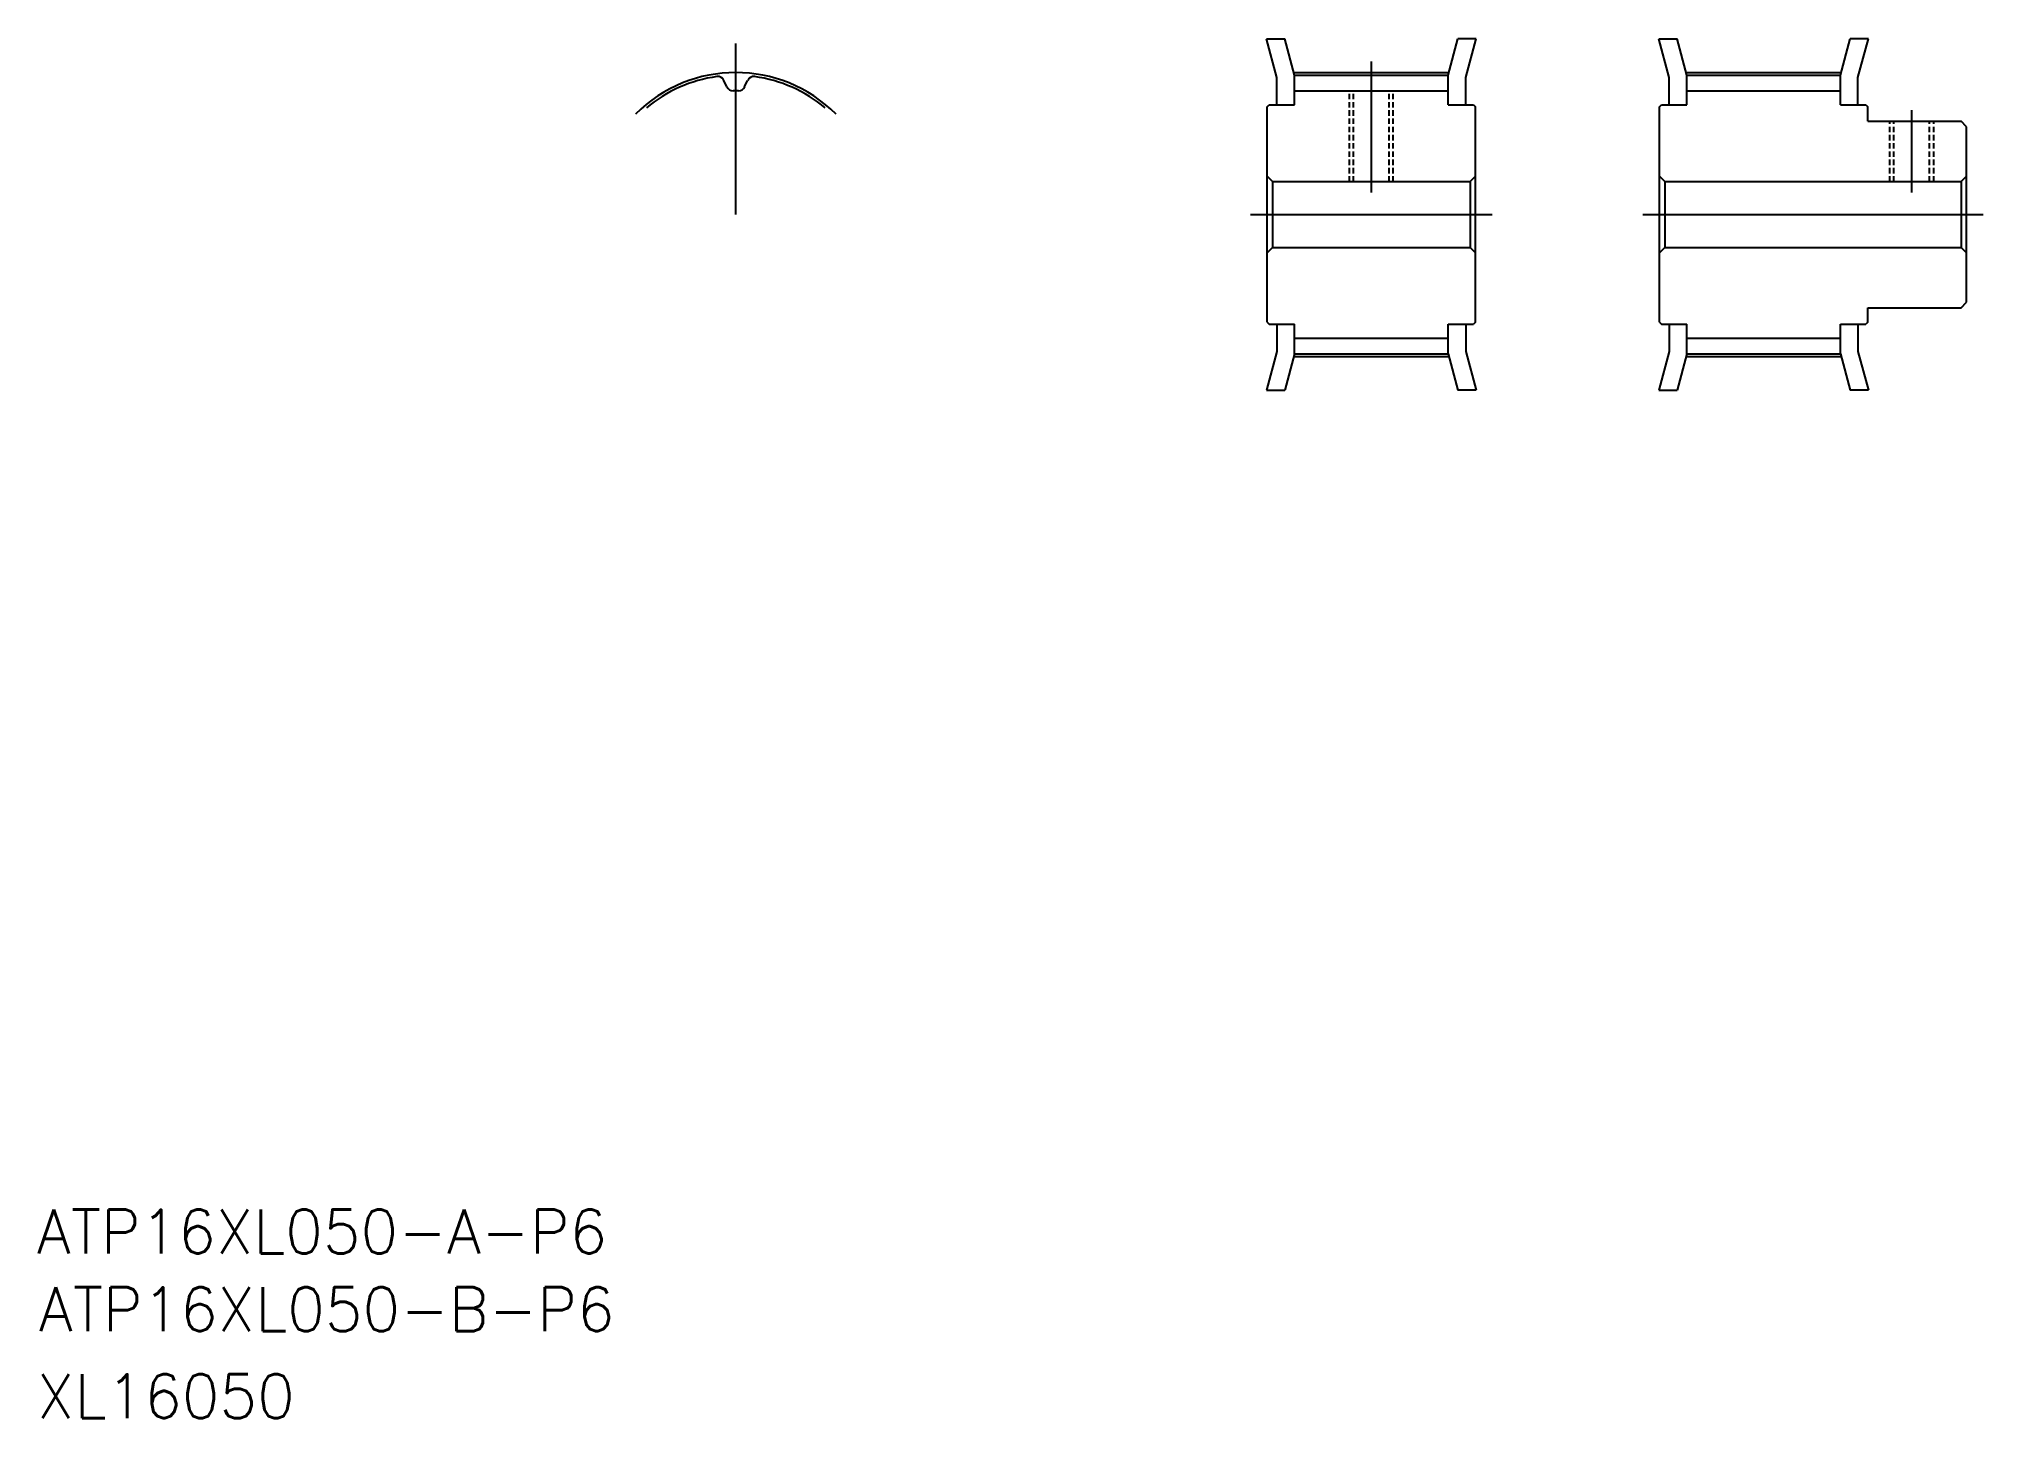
# Model space of a CAD drawing. Extents: x -1 to 176, y 5 to 131.
import ezdxf

# ---------------------------------------------------------------- set-up
doc = ezdxf.new("R2010")
doc.units = 0
doc.linetypes.add('CENTER', pattern=[50.8, 31.75, -6.35, 6.35, -6.35])
doc.linetypes.add('DASHED', pattern=[0.75, 0.5, -0.25])
doc.layers.get('0').update_dxf_attribs({"linetype": 'CONTINUOUS'})
doc.layers.add('CENTER', color=1, linetype='CENTER')
doc.styles.get("Standard").update_dxf_attribs({"font": 'txt', "bigfont": 'BIGFONT'})

msp = doc.modelspace()

# ---------------------------------------------------------------- linework, layer by layer
at = {"color": 7, "linetype": 'CONTINUOUS'}
for p, q in [((112, 127.33), (111.06, 130.86)), ((111.06, 130.86), (112.71, 130.86)), ((113.6, 127.54), (112.71, 130.86)), ((127.6, 127.54), (128.49, 130.86)), ((130.15, 130.86), (128.49, 130.86)), ((129.2, 127.33), (130.15, 130.86)), ((147.75, 127.33), (146.81, 130.86)), ((146.81, 130.86), (148.46, 130.86)), ((149.35, 127.54), (148.46, 130.86)), ((163.35, 127.54), (164.24, 130.86)), ((165.9, 130.86), (164.24, 130.86)), ((164.95, 127.33), (165.9, 130.86)), ((61.88, 126.49), (61.6, 127.08)), ((63.49, 126.49), (63.76, 127.08)), ((112, 124.86), (112, 127.33)), ((113.6, 127.54), (127.6, 127.54)), ((113.6, 124.86), (113.6, 127.54)), ((113.6, 126.14), (127.6, 126.14)), ((127.6, 124.86), (127.6, 127.54)), ((129.2, 124.86), (129.2, 127.33)), ((147.75, 124.86), (147.75, 127.33)), ((149.35, 127.54), (163.35, 127.54)), ((149.35, 124.86), (149.35, 127.54)), ((149.35, 126.14), (163.35, 126.14)), ((163.35, 124.86), (163.35, 127.54)), ((164.95, 124.86), (164.95, 127.33)), ((111.1, 124.66), (111.3, 124.86)), ((111.1, 105.06), (111.1, 124.66)), ((111.3, 124.86), (113.6, 124.86)), ((127.6, 124.86), (129.9, 124.86)), ((129.9, 124.86), (130.1, 124.66)), ((130.1, 105.06), (130.1, 124.66)), ((146.85, 124.66), (147.05, 124.86)), ((146.85, 105.06), (146.85, 124.66)), ((147.05, 124.86), (149.35, 124.86)), ((163.35, 124.86), (165.65, 124.86)), ((165.65, 124.86), (165.85, 124.66)), ((165.85, 123.36), (165.85, 124.66)), ((165.85, 123.36), (174.35, 123.36)), ((174.85, 122.86), (174.35, 123.36)), ((174.85, 106.86), (174.85, 122.86)), ((111.1, 118.36), (111.6, 117.86)), ((111.6, 117.86), (129.6, 117.86)), ((111.6, 117.86), (111.6, 111.86)), ((130.1, 118.36), (129.6, 117.86)), ((129.6, 117.86), (129.6, 111.86)), ((146.85, 118.36), (147.35, 117.86)), ((147.35, 117.86), (174.35, 117.86)), ((147.35, 117.86), (147.35, 111.86)), ((174.35, 117.86), (174.85, 118.36)), ((174.35, 117.86), (174.35, 111.86)), ((111.1, 111.36), (111.6, 111.86)), ((111.6, 111.86), (129.6, 111.86)), ((130.1, 111.36), (129.6, 111.86)), ((146.85, 111.36), (147.35, 111.86)), ((147.35, 111.86), (174.35, 111.86)), ((174.35, 111.86), (174.85, 111.36)), ((165.85, 106.36), (174.35, 106.36)), ((165.85, 105.06), (165.85, 106.36)), ((174.35, 106.36), (174.85, 106.86)), ((111.1, 105.06), (111.3, 104.86)), ((111.3, 104.86), (113.6, 104.86)), ((112, 104.86), (112, 102.39)), ((113.6, 102.18), (113.6, 104.86)), ((127.6, 102.18), (127.6, 104.86)), ((127.6, 104.86), (129.9, 104.86)), ((129.2, 104.86), (129.2, 102.39)), ((130.1, 105.06), (129.9, 104.86)), ((146.85, 105.06), (147.05, 104.86)), ((147.05, 104.86), (149.35, 104.86)), ((147.75, 104.86), (147.75, 102.39)), ((149.35, 102.18), (149.35, 104.86)), ((163.35, 102.18), (163.35, 104.86)), ((163.35, 104.86), (165.65, 104.86)), ((164.95, 104.86), (164.95, 102.39)), ((165.85, 105.06), (165.65, 104.86)), ((113.6, 103.58), (127.6, 103.58)), ((149.35, 103.58), (163.35, 103.58)), ((112, 102.39), (111.06, 98.86)), ((113.6, 102.18), (112.71, 98.86)), ((113.6, 102.18), (127.6, 102.18)), ((127.6, 102.18), (128.49, 98.86)), ((129.2, 102.39), (130.15, 98.86)), ((147.75, 102.39), (146.81, 98.86)), ((149.35, 102.18), (148.46, 98.86)), ((149.35, 102.18), (163.35, 102.18)), ((163.35, 102.18), (164.24, 98.86)), ((164.95, 102.39), (165.9, 98.86)), ((111.06, 98.86), (112.71, 98.86)), ((130.15, 98.86), (128.49, 98.86)), ((146.81, 98.86), (148.46, 98.86)), ((165.9, 98.86), (164.24, 98.86))]:
    msp.add_line(p, q, dxfattribs=at)
at = {"color": 3, "linetype": 'DASHED'}
for p, q in [((118.6, 117.86), (118.6, 126.14)), ((118.98, 117.86), (118.98, 126.14)), ((122.22, 117.86), (122.22, 126.14)), ((122.6, 117.86), (122.6, 126.14)), ((167.85, 117.86), (167.85, 123.36)), ((168.23, 117.86), (168.23, 123.36)), ((171.47, 117.86), (171.47, 123.36)), ((171.85, 117.86), (171.85, 123.36))]:
    msp.add_line(p, q, dxfattribs=at)
at = {"color": 7, "linetype": 'CONTINUOUS'}
for centre, radius, start, end in [((62.68, 114.86), 12.68, 97.7758, 130), ((61.05, 126.82), 0.61, 25, 97.7758), ((62.43, 126.75), 0.61, 205, 271.2215), ((62.68, 114.86), 11.28, 88.7785, 91.2215), ((62.94, 126.75), 0.61, 268.7785, 335), ((64.32, 126.82), 0.61, 82.2242, 155), ((62.68, 114.86), 12.68, 50, 82.2242)]:
    msp.add_arc(centre, radius, start, end, dxfattribs=at)
at = {"layer": 'CENTER', "color": 1, "linetype": 'CENTER'}
for p, q in [((62.68, 114.86), (62.68, 130.44)), ((113.6, 127.79), (127.6, 127.79)), ((120.6, 116.86), (120.6, 128.79)), ((149.35, 127.79), (163.35, 127.79)), ((169.85, 116.86), (169.85, 124.36)), ((109.6, 114.86), (131.6, 114.86)), ((145.35, 114.86), (176.35, 114.86)), ((113.6, 101.92), (127.6, 101.92)), ((149.35, 101.92), (163.35, 101.92))]:
    msp.add_line(p, q, dxfattribs=at)
msp.add_arc((62.68, 114.86), 12.93, 45, 135, dxfattribs=at)

# ---------------------------------------------------------------- texts
at = {"color": 7, "linetype": 'CONTINUOUS'}
for s, p in [('ATP16XL050-A-P6', (-1, 20.2)), ('ATP16XL050-B-P6', (-0.82, 13.12)), ('XL16050', (-1, 5.2))]:
    msp.add_text(s, height=4, dxfattribs=at).set_placement(p)

doc.saveas('drawing.dxf')
